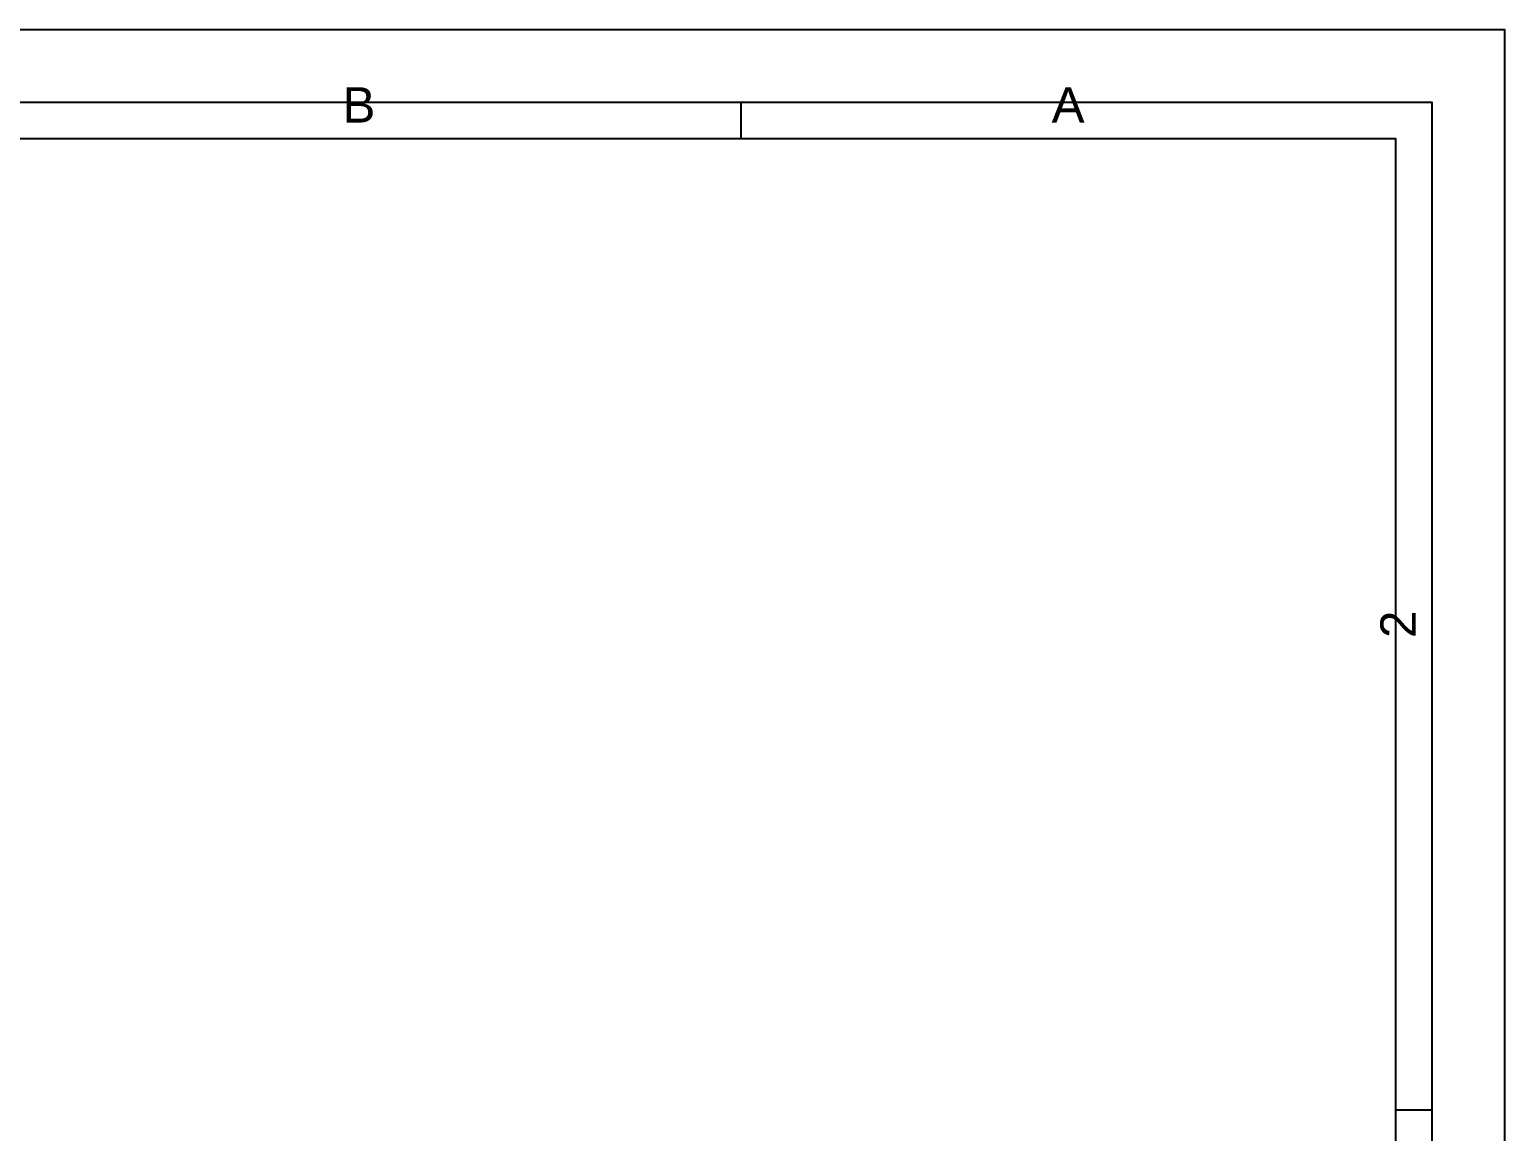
# Model space of a CAD drawing. Header units: millimetres. Extents: x 0 to 420, y 0 to 297.
# Drawn here: x 217.2 to 420, y 145.5 to 297 of the extents above; entities that cross this region are included whole.
import ezdxf
from ezdxf.enums import TextEntityAlignment as Align

# ---------------------------------------------------------------- set-up
doc = ezdxf.new("R2010")
doc.units = ezdxf.units.MM
doc.styles.add('ARIAL', font='arial.ttf')

msp = doc.modelspace()

# ---------------------------------------------------------------- linework, layer by layer
for p, q in [((315, 287), (315, 282)), ((405, 148.5), (410, 148.5))]:
    msp.add_line(p, q)
for points in [[(0, 297), (420, 297), (420, 0), (0, 0)], [(25, 287), (410, 287), (410, 10), (25, 10)], [(30, 282), (405, 282), (405, 15), (30, 15)]]:
    msp.add_lwpolyline(points, close=True)

# ---------------------------------------------------------------- texts
at = {"style": 'ARIAL'}
for s, p in [('B', (262.5, 282.75)), ('A', (360, 282.75))]:
    msp.add_text(s, height=4.86, dxfattribs=at).set_placement(p, align=Align.BOTTOM_CENTER)
msp.add_text('2', height=4.86, rotation=90, dxfattribs=at).set_placement((409.25, 215.25), align=Align.BOTTOM_CENTER)

doc.saveas('drawing.dxf')
